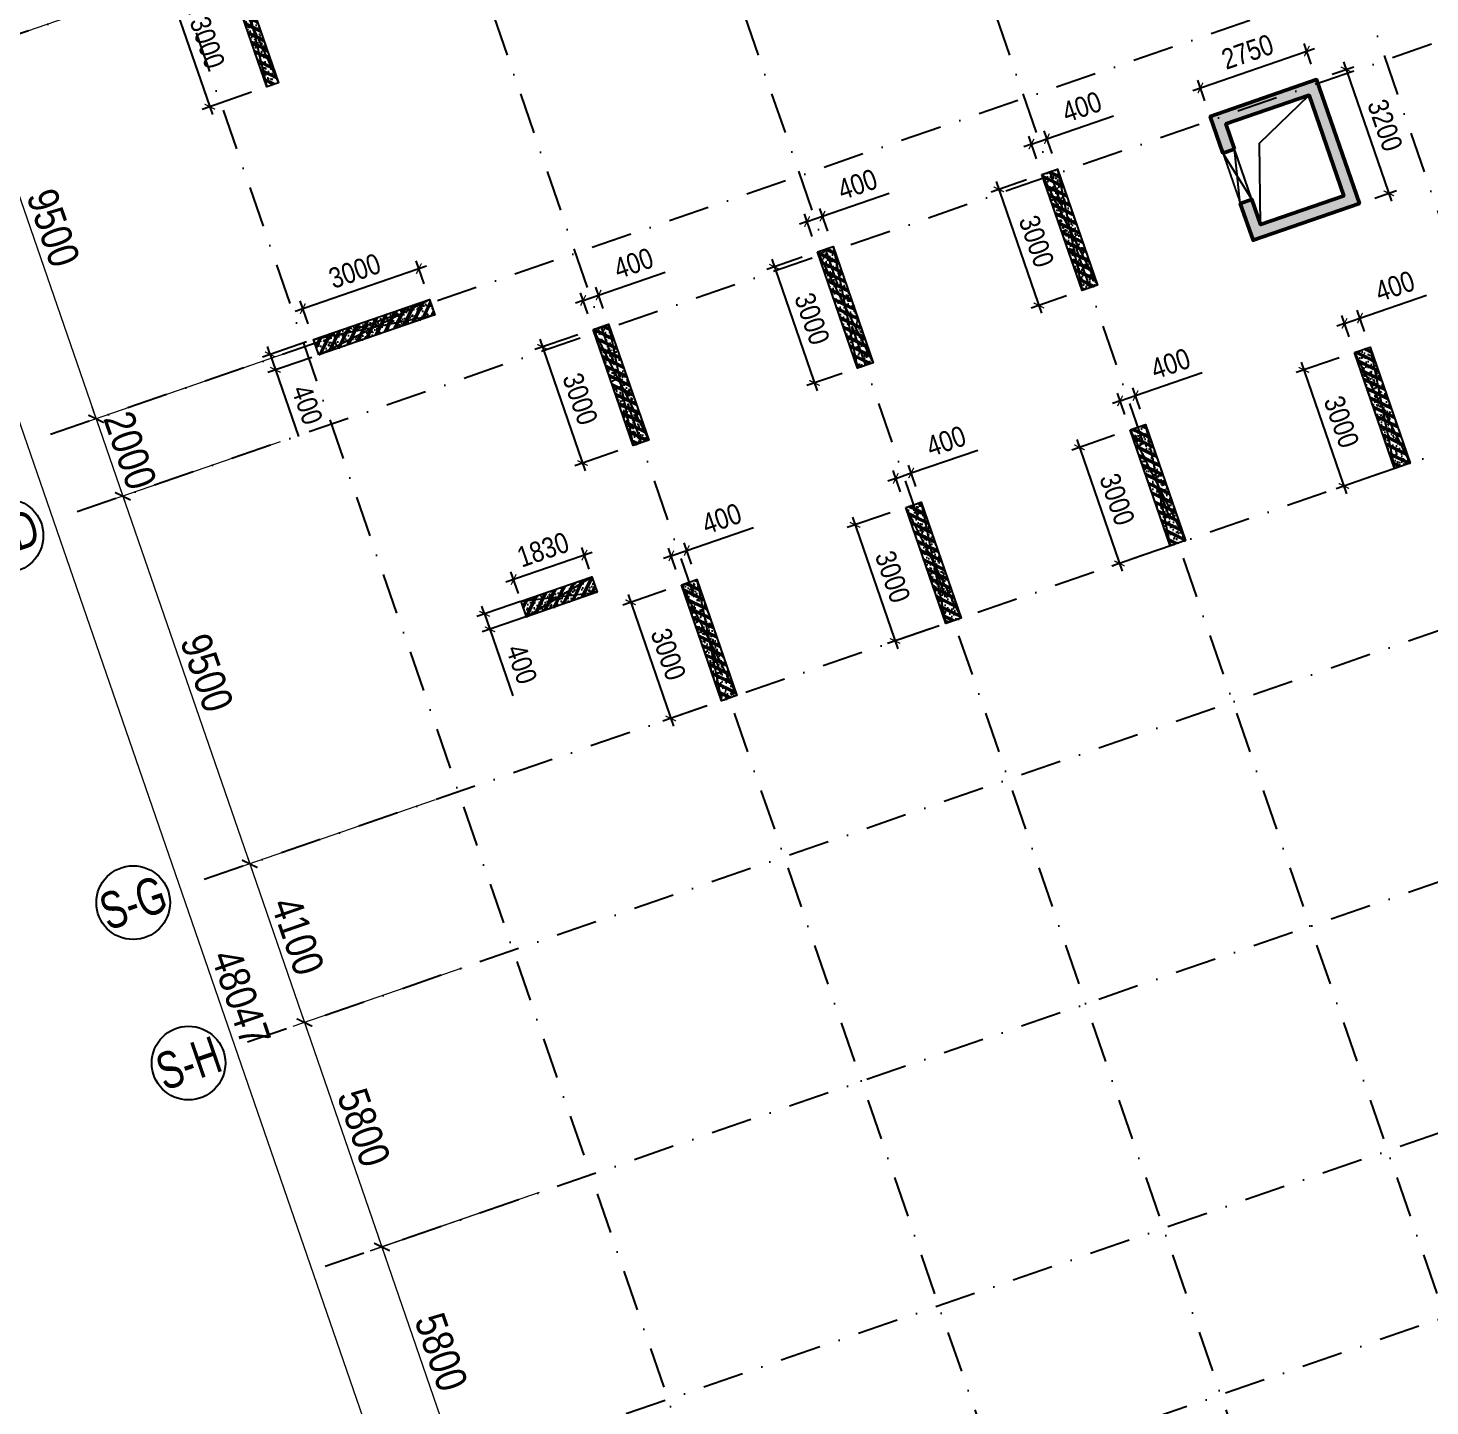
# Model space of a CAD drawing. Header units: millimetres. Extents: x 13965 to 1327256, y -72704 to 46237.
# Drawn here: x 31984 to 66235, y -32339 to 1318 of the extents above; entities that cross this region are included whole.
import ezdxf
from ezdxf.enums import TextEntityAlignment as Align

# ---------------------------------------------------------------- set-up
doc = ezdxf.new("R2010")
doc.units = ezdxf.units.MM
doc.header["$MEASUREMENT"] = 0
doc.linetypes.add('DASHDOT', pattern=[1, 0.5, -0.25, 0, -0.25])
doc.linetypes.add('DASHED', pattern=[4.5, 3, -1.5])
for name, color, linetype in [('ccu11-Khuat', 9, 'DASHED'), ('ccu11-Thay', 7, 'Continuous'), ('ccu12-Manh', 8, 'Continuous'), ('KC2-DIM', 251, 'Continuous'), ('KT-Luoi truc South Tower', 8, 'DASHDOT'), ('ST_MBDV Cot vach 220805$0$AUDIT_I_220805193045-1', 50, 'Continuous'), ('Xref_ST_MBDV Cot vach 30.7.2022|Xref_ST_MBDV Cot vach 30.7.2022|Xref_ST_MBDV Cot vach 30.7.2022|Xref_ST_MBDV Cot vach 30.7.2022|KC-Betong', 6, 'Continuous')]:
    doc.layers.add(name, color=color, linetype=linetype)
doc.layers.add('KT-Kich thuoc', color=159, linetype='Continuous', lineweight=18)
doc.layers.add('KT-Net cot vach', color=6, linetype='Continuous', lineweight=50)
doc.styles.add('Arial Narrow', font='ARIALN.TTF')
doc.styles.add('ST_MBDV Cot vach 220805$0$HBA-Text', font='GOTHIC.TTF')
doc.dimstyles.new('ccu12-200', dxfattribs={"dimscale": 200, "dimtxt": 2.5, "dimasz": 1, "dimexe": 1, "dimexo": 2, "dimgap": 1, "dimtad": 1, "dimdec": 0, "dimdsep": 46, "dimtxsty": 'Arial Narrow', "dimblk": 'ARCHTICK', "dimcen": -1, "dimdle": 1, "dimclrd": 256, "dimclre": 256, "dimclrt": 3, "dimadec": 0, "dimazin": 2, "dimtfac": 0.1, "dimtdec": 0, "dimtmove": 0, "dimatfit": 1, "dimldrblk": 'ARCHTICK', "dimfxl": 1, "dimtvp": 0.833333, "dimtolj": 1, "dimtzin": 12, "dimarcsym": 0})
doc.dimstyles.new('CCU_1-300', dxfattribs={"dimscale": 300, "dimtxt": 2.5, "dimasz": 1, "dimexe": 1, "dimexo": 2, "dimgap": 0.5, "dimtad": 1, "dimdec": 0, "dimdsep": 46, "dimtxsty": 'Arial Narrow', "dimblk": 'ARCHTICK', "dimcen": -1, "dimdle": 1, "dimclrd": 256, "dimclre": 256, "dimclrt": 3, "dimadec": 0, "dimazin": 2, "dimtfac": 0.1, "dimtdec": 0, "dimtix": 1, "dimtmove": 2, "dimatfit": 1, "dimfxl": 1, "dimtvp": 0.833333, "dimtolj": 1, "dimtzin": 12, "dimarcsym": 0})
pattern_1 = [(50, (-550, 3050), (286.904, -25.101), [30, -330]), (355, (-550, 3050), (-55.5, 300.877), [24, -264]), (100.451, (-526.1, 3047.9), (231.404, 275.776), [25.496, -280.457]), (46.184, (-550, 3130), (426.896, -66.208), [45, -495]), (96.636, (-514.43, 3124.5), (373.865, 389.647), [38.244, -420.685]), (351.184, (-550, 3130), (373.865, 389.65), [36, -396]), (21, (-510, 3110), (238.763, -161.048), [30, -330]), (326, (-510, 3110), (97.326, 290.06), [24, -264]), (71.451, (-490.1, 3096.58), (336.09, 129.012), [25.496, -280.457]), (37.5, (-550, 3050), (4.864, 133.1575), [0, -260.8, 0, -268, 0, -265]), (7.5, (-550, 3050), (105.228, 157.7647), [0, -152.8, 0, -254.8, 0, -101]), (327.5, (-639.2, 3050), (213.529, -9.022), [0, -100, 0, -312, 0, -414]), (317.5, (-679.2, 3050), (233.274, 40.042), [0, -130, 0, -207.2, 0, -294]), (45, (-550, 3050), (-120.208, 120.208), []), (45, (-550, 3099), (-120.208, 120.208), [])]

# ---------------------------------------------------------------- blocks, each defined once
blk = doc.blocks.new('_ArchTick')
at = {"color": 0, "const_width": 0.15}
blk.add_lwpolyline([(-0.5, -0.5), (0.5, 0.5)], dxfattribs=at)
blk = doc.blocks.new('*D1042')
at = {"layer": 'Defpoints', "color": 0, "transparency": 16777216}
for p in [(-107244, 41911, 0), (-103322, 33214, 0), (-108556, 31407)]:
    blk.add_point(p, dxfattribs=at)
at = {"layer": 'KT-Kich thuoc', "lineweight": -2, "transparency": 16777216}
for p, q in [((-107811, 41715), (-111940, 40289)), ((-111755, 40671), (-108459, 31124)), ((-103889, 33019), (-108840, 31309))]:
    blk.add_line(p, q, dxfattribs=at)
at = {"layer": 'KT-Kich thuoc', "lineweight": -2, "transparency": 16777216, "xscale": 300, "yscale": 300, "zscale": 300}
for p, rotation in [((-111657, 40387), 109.0471379637702), ((-108556, 31407), 289.0471379637702)]:
    blk.add_blockref('_ArchTick', p, dxfattribs=dict(at, rotation=rotation))
at = {"layer": 'KT-Kich thuoc', "color": 3, "transparency": 16777216, "insert": (-109603, 36071), "char_height": 750, "attachment_point": 5, "rotation": 289.0471, "style": 'Arial Narrow'}
blk.add_mtext('\\A1;9500', dxfattribs=at)
blk = doc.blocks.new('*D1043')
at = {"layer": 'Defpoints', "color": 0, "transparency": 16777216}
for p in [(-103491, 31041, 0), (-99707, 22296), (-104803, 20537)]:
    blk.add_point(p, dxfattribs=at)
at = {"layer": 'KT-Kich thuoc', "lineweight": -2, "transparency": 16777216}
for p, q in [((-104058, 30845), (-108187, 29419)), ((-108002, 29801), (-104706, 20253)), ((-100274, 22101), (-105087, 20439))]:
    blk.add_line(p, q, dxfattribs=at)
at = {"layer": 'KT-Kich thuoc', "lineweight": -2, "transparency": 16777216, "xscale": 300, "yscale": 300, "zscale": 300}
for p, rotation in [((-107904, 29517), 109.0471379637702), ((-104803, 20537), 289.0471379637702)]:
    blk.add_blockref('_ArchTick', p, dxfattribs=dict(at, rotation=rotation))
at = {"layer": 'KT-Kich thuoc', "color": 3, "transparency": 16777216, "insert": (-105850, 25201), "char_height": 750, "attachment_point": 5, "rotation": 289.0471, "style": 'Arial Narrow'}
blk.add_mtext('\\A1;9500', dxfattribs=at)
blk = doc.blocks.new('*D1044')
at = {"layer": 'Defpoints', "color": 0, "transparency": 16777216}
for p in [(-104143, 32931, 0), (-103491, 31041, 0), (-107904, 29517)]:
    blk.add_point(p, dxfattribs=at)
at = {"layer": 'KT-Kich thuoc', "lineweight": -2, "transparency": 16777216}
for p, q in [((-104711, 32735), (-108840, 31310)), ((-108557, 31407), (-108654, 31691)), ((-108557, 31407), (-107904, 29517)), ((-104058, 30845), (-108187, 29419)), ((-107904, 29517), (-107806, 29233))]:
    blk.add_line(p, q, dxfattribs=at)
at = {"layer": 'KT-Kich thuoc', "lineweight": -2, "transparency": 16777216, "xscale": 300, "yscale": 300, "zscale": 300}
for p, rotation in [((-108557, 31407), 289.0471379637702), ((-107904, 29517), 109.0471379637702)]:
    blk.add_blockref('_ArchTick', p, dxfattribs=dict(at, rotation=rotation))
at = {"layer": 'KT-Kich thuoc', "color": 3, "transparency": 16777216, "insert": (-107726, 30636), "char_height": 750, "attachment_point": 5, "rotation": 289.0471, "style": 'Arial Narrow'}
blk.add_mtext('\\A1;2000', dxfattribs=at)
blk = doc.blocks.new('ST_MBDV Cot vach 220805$0$GRID-SYM-flat-103')
at = {"layer": 'ST_MBDV Cot vach 220805$0$AUDIT_I_220805193045-1'}
blk.add_circle((0, 0, 0), 900, dxfattribs=at)
at = {"layer": 'ST_MBDV Cot vach 220805$0$AUDIT_I_220805193045-1', "style": 'ST_MBDV Cot vach 220805$0$HBA-Text'}
blk.add_attdef('GRID', text='', height=900, rotation=19.0471, dxfattribs=at).set_placement((0, 0, 0), align=Align.MIDDLE_CENTER)
blk = doc.blocks.new('*D1050')
at = {"layer": 'Defpoints', "color": 0, "transparency": 16777216}
for p in [(-110864, 40661, 0), (-91942, -3636), (-97678, -5616)]:
    blk.add_point(p, dxfattribs=at)
at = {"layer": 'KT-Kich thuoc', "lineweight": -2, "transparency": 16777216}
for p, q in [((-111431, 40465), (-113642, 39702)), ((-113456, 40083), (-97581, -5900)), ((-92509, -3831), (-97962, -5714))]:
    blk.add_line(p, q, dxfattribs=at)
at = {"layer": 'KT-Kich thuoc', "lineweight": -2, "transparency": 16777216, "xscale": 300, "yscale": 300, "zscale": 300}
for p, rotation in [((-113358, 39800), 109.0471379637702), ((-97678, -5616), 289.0471379637702)]:
    blk.add_blockref('_ArchTick', p, dxfattribs=dict(at, rotation=rotation))
at = {"layer": 'KT-Kich thuoc', "color": 3, "transparency": 16777216, "insert": (-105015, 17266), "char_height": 750, "attachment_point": 5, "rotation": 289.0471, "style": 'Arial Narrow'}
blk.add_mtext('\\A1;48047', dxfattribs=at)
blk = doc.blocks.new('*D1051')
at = {"layer": 'Defpoints', "color": 0, "transparency": 16777216}
for p in [(-100390, 22061, 0), (-99052, 18185, 0), (-103465, 16661)]:
    blk.add_point(p, dxfattribs=at)
at = {"layer": 'KT-Kich thuoc', "lineweight": -2, "transparency": 16777216}
for p, q in [((-100958, 21865), (-105087, 20439)), ((-104901, 20820), (-103368, 16378)), ((-99620, 17989), (-103749, 16563))]:
    blk.add_line(p, q, dxfattribs=at)
at = {"layer": 'KT-Kich thuoc', "lineweight": -2, "transparency": 16777216, "xscale": 300, "yscale": 300, "zscale": 300}
for p, rotation in [((-104803, 20537), 109.0471379637702), ((-103465, 16661), 289.0471379637702)]:
    blk.add_blockref('_ArchTick', p, dxfattribs=dict(at, rotation=rotation))
at = {"layer": 'KT-Kich thuoc', "color": 3, "transparency": 16777216, "insert": (-103631, 18773), "char_height": 750, "attachment_point": 5, "rotation": 289.0471, "style": 'Arial Narrow'}
blk.add_mtext('\\A1;4100', dxfattribs=at)
blk = doc.blocks.new('*D1052')
at = {"layer": 'Defpoints', "color": 0, "transparency": 16777216}
for p in [(-99052, 18185, 0), (-97162, 12702, 0), (-101573, 11179)]:
    blk.add_point(p, dxfattribs=at)
at = {"layer": 'KT-Kich thuoc', "lineweight": -2, "transparency": 16777216}
for p, q in [((-99620, 17989), (-103749, 16564)), ((-103563, 16945), (-101475, 10896)), ((-97729, 12506), (-101856, 11081))]:
    blk.add_line(p, q, dxfattribs=at)
at = {"layer": 'KT-Kich thuoc', "lineweight": -2, "transparency": 16777216, "xscale": 300, "yscale": 300, "zscale": 300}
for p, rotation in [((-103466, 16662), 109.0471379637702), ((-101573, 11179), 289.0471379637702)]:
    blk.add_blockref('_ArchTick', p, dxfattribs=dict(at, rotation=rotation))
at = {"layer": 'KT-Kich thuoc', "color": 3, "transparency": 16777216, "insert": (-102015, 14094), "char_height": 750, "attachment_point": 5, "rotation": 289.0471, "style": 'Arial Narrow'}
blk.add_mtext('\\A1;5800', dxfattribs=at)
blk = doc.blocks.new('*D1053')
at = {"layer": 'Defpoints', "color": 0, "transparency": 16777216}
for p in [(-97162, 12702, 0), (-95267, 7220, 0), (-99682, 5696)]:
    blk.add_point(p, dxfattribs=at)
at = {"layer": 'KT-Kich thuoc', "lineweight": -2, "transparency": 16777216}
for p, q in [((-97729, 12506), (-101858, 11080)), ((-101673, 11462), (-99584, 5412)), ((-95834, 7024), (-99966, 5598))]:
    blk.add_line(p, q, dxfattribs=at)
at = {"layer": 'KT-Kich thuoc', "lineweight": -2, "transparency": 16777216, "xscale": 300, "yscale": 300, "zscale": 300}
for p, rotation in [((-101575, 11178), 109.0471379637702), ((-99682, 5696), 289.0471379637702)]:
    blk.add_blockref('_ArchTick', p, dxfattribs=dict(at, rotation=rotation))
at = {"layer": 'KT-Kich thuoc', "color": 3, "transparency": 16777216, "insert": (-100125, 8611), "char_height": 750, "attachment_point": 5, "rotation": 289.0471, "style": 'Arial Narrow'}
blk.add_mtext('\\A1;5800', dxfattribs=at)
blk = doc.blocks.new('*D83')
at = {"layer": 'Defpoints', "color": 0, "transparency": 16777216}
for p in [(36842, 2715, 0), (37821, -121, 0), (36424, -603)]:
    blk.add_point(p, dxfattribs=at)
at = {"layer": 'KC2-DIM', "lineweight": -2, "transparency": 16777216}
for p, q in [((36464, 2585), (35256, 2168)), ((35380, 2422), (36489, -792)), ((37443, -251), (36235, -668))]:
    blk.add_line(p, q, dxfattribs=at)
at = {"layer": 'KC2-DIM', "lineweight": -2, "transparency": 16777216, "xscale": 200, "yscale": 200, "zscale": 200}
for p, rotation in [((35445, 2233), 109.0471379540022), ((36424, -603), 289.0471379540022)]:
    blk.add_blockref('_ArchTick', p, dxfattribs=dict(at, rotation=rotation))
at = {"layer": 'KC2-DIM', "color": 3, "transparency": 16777216, "insert": (36365, 964), "char_height": 500, "attachment_point": 5, "rotation": 289.0471, "style": 'Arial Narrow'}
blk.add_mtext('\\A1;3000', dxfattribs=at)
blk = doc.blocks.new('*D84')
at = {"layer": 'Defpoints', "color": 0, "transparency": 16777216}
for p in [(41533, -4557), (41792, -5309, 0), (38956, -6288, 0)]:
    blk.add_point(p, dxfattribs=at)
at = {"layer": 'KC2-DIM', "lineweight": -2, "transparency": 16777216}
for p, q in [((41662, -4931), (41467, -4368)), ((38508, -5601), (41722, -4492)), ((38826, -5910), (38632, -5347))]:
    blk.add_line(p, q, dxfattribs=at)
at = {"layer": 'KC2-DIM', "lineweight": -2, "transparency": 16777216, "xscale": 200, "yscale": 200, "zscale": 200}
for p, rotation in [((41533, -4557), 19.05077969495989), ((38697, -5536), 199.0507796949599)]:
    blk.add_blockref('_ArchTick', p, dxfattribs=dict(at, rotation=rotation))
at = {"layer": 'KC2-DIM', "color": 3, "transparency": 16777216, "insert": (39966, -4616), "char_height": 500, "attachment_point": 5, "rotation": 19.0508, "style": 'Arial Narrow'}
blk.add_mtext('\\A1;3000', dxfattribs=at)
blk = doc.blocks.new('*D85')
at = {"layer": 'Defpoints', "color": 0, "transparency": 16777216}
for p in [(39163, -6217, 0), (39293, -6595, 0), (38028, -7031)]:
    blk.add_point(p, dxfattribs=at)
at = {"layer": 'KC2-DIM', "lineweight": -2, "transparency": 16777216}
for p, q in [((38785, -6347), (37709, -6719)), ((37898, -6653), (37833, -6464)), ((38915, -6725), (37839, -7097)), ((37898, -6653), (38028, -7031)), ((38028, -7031), (38590, -8658))]:
    blk.add_line(p, q, dxfattribs=at)
at = {"layer": 'KC2-DIM', "lineweight": -2, "transparency": 16777216, "xscale": 200, "yscale": 200, "zscale": 200}
for p, rotation in [((37898, -6653), 289.0507796949591), ((38028, -7031), 109.0507796949591)]:
    blk.add_blockref('_ArchTick', p, dxfattribs=dict(at, rotation=rotation))
at = {"layer": 'KC2-DIM', "color": 3, "transparency": 16777216, "insert": (38805, -7885), "char_height": 500, "attachment_point": 5, "rotation": 289.0508, "style": 'Arial Narrow'}
blk.add_mtext('\\A1;400', dxfattribs=at)
blk = doc.blocks.new('*D86')
at = {"layer": 'Defpoints', "color": 0, "transparency": 16777216}
for p in [(43848, -12152), (45826, -12275, 0), (44096, -12871, 0)]:
    blk.add_point(p, dxfattribs=at)
at = {"layer": 'KC2-DIM', "lineweight": -2, "transparency": 16777216}
for p, q in [((45767, -11491), (43659, -12217)), ((45696, -11896), (45513, -11367)), ((43965, -12493), (43783, -11963))]:
    blk.add_line(p, q, dxfattribs=at)
at = {"layer": 'KC2-DIM', "lineweight": -2, "transparency": 16777216, "xscale": 200, "yscale": 200, "zscale": 200}
for p, rotation in [((45578, -11556), 19.01648948440361), ((43848, -12152), 199.0164894844036)]:
    blk.add_blockref('_ArchTick', p, dxfattribs=dict(at, rotation=rotation))
at = {"layer": 'KC2-DIM', "color": 3, "transparency": 16777216, "insert": (44565, -11424), "char_height": 500, "attachment_point": 5, "rotation": 19.0165, "style": 'Arial Narrow'}
blk.add_mtext('\\A1;1830', dxfattribs=at)
blk = doc.blocks.new('*D87')
at = {"layer": 'Defpoints', "color": 0, "transparency": 16777216}
for p in [(44396, -12556, 0), (44527, -12934, 0), (43269, -13368)]:
    blk.add_point(p, dxfattribs=at)
at = {"layer": 'KC2-DIM', "lineweight": -2, "transparency": 16777216}
for p, q in [((44018, -12686), (42949, -13055)), ((43138, -12990), (43073, -12801)), ((43138, -12990), (43269, -13368)), ((44148, -13064), (43079, -13433)), ((43269, -13368), (43830, -14995))]:
    blk.add_line(p, q, dxfattribs=at)
at = {"layer": 'KC2-DIM', "lineweight": -2, "transparency": 16777216, "xscale": 200, "yscale": 200, "zscale": 200}
for p, rotation in [((43138, -12990), 289.0471379540022), ((43269, -13368), 109.0471379540021)]:
    blk.add_blockref('_ArchTick', p, dxfattribs=dict(at, rotation=rotation))
at = {"layer": 'KC2-DIM', "color": 3, "transparency": 16777216, "insert": (44045, -14222), "char_height": 500, "attachment_point": 5, "rotation": 289.0471, "style": 'Arial Narrow'}
blk.add_mtext('\\A1;400', dxfattribs=at)
blk = doc.blocks.new('*D88')
at = {"layer": 'Defpoints', "color": 0, "transparency": 16777216}
for p in [(45791, -6044, 0), (46770, -8880, 0), (45532, -9307)]:
    blk.add_point(p, dxfattribs=at)
at = {"layer": 'KC2-DIM', "lineweight": -2, "transparency": 16777216}
for p, q in [((45413, -6174), (44364, -6537)), ((44488, -6282), (45597, -9496)), ((46392, -9010), (45343, -9372))]:
    blk.add_line(p, q, dxfattribs=at)
at = {"layer": 'KC2-DIM', "lineweight": -2, "transparency": 16777216, "xscale": 200, "yscale": 200, "zscale": 200}
for p, rotation in [((44553, -6471), 109.0471379540022), ((45532, -9307), 289.0471379540022)]:
    blk.add_blockref('_ArchTick', p, dxfattribs=dict(at, rotation=rotation))
at = {"layer": 'KC2-DIM', "color": 3, "transparency": 16777216, "insert": (45473, -7741), "char_height": 500, "attachment_point": 5, "rotation": 289.0471, "style": 'Arial Narrow'}
blk.add_mtext('\\A1;3000', dxfattribs=at)
blk = doc.blocks.new('*D89')
at = {"layer": 'Defpoints', "color": 0, "transparency": 16777216}
for p in [(45924, -5204), (45791, -6044, 0), (46169, -5913, 0)]:
    blk.add_point(p, dxfattribs=at)
at = {"layer": 'KC2-DIM', "lineweight": -2, "transparency": 16777216}
for p, q in [((45924, -5204), (47551, -4643)), ((46039, -5535), (45859, -5015)), ((45546, -5335), (45357, -5400)), ((45660, -5666), (45481, -5146)), ((45546, -5335), (45924, -5204))]:
    blk.add_line(p, q, dxfattribs=at)
at = {"layer": 'KC2-DIM', "lineweight": -2, "transparency": 16777216, "xscale": 200, "yscale": 200, "zscale": 200}
for p, rotation in [((45924, -5204), 199.0471379540021), ((45546, -5335), 19.04713795400206)]:
    blk.add_blockref('_ArchTick', p, dxfattribs=dict(at, rotation=rotation))
at = {"layer": 'KC2-DIM', "color": 3, "transparency": 16777216, "insert": (46778, -4428), "char_height": 500, "attachment_point": 5, "rotation": 19.0471, "style": 'Arial Narrow'}
blk.add_mtext('\\A1;400', dxfattribs=at)
blk = doc.blocks.new('*D98')
at = {"layer": 'Defpoints', "color": 0, "transparency": 16777216}
for p in [(51273, -4151, 0), (52252, -6987, 0), (51199, -7351)]:
    blk.add_point(p, dxfattribs=at)
at = {"layer": 'KC2-DIM', "lineweight": -2, "transparency": 16777216}
for p, q in [((50895, -4282), (50030, -4580)), ((50154, -4326), (51264, -7540)), ((51874, -7117), (51009, -7416))]:
    blk.add_line(p, q, dxfattribs=at)
at = {"layer": 'KC2-DIM', "lineweight": -2, "transparency": 16777216, "xscale": 200, "yscale": 200, "zscale": 200}
for p, rotation in [((50219, -4515), 109.0471379540022), ((51199, -7351), 289.0471379540022)]:
    blk.add_blockref('_ArchTick', p, dxfattribs=dict(at, rotation=rotation))
at = {"layer": 'KC2-DIM', "color": 3, "transparency": 16777216, "insert": (51139, -5784), "char_height": 500, "attachment_point": 5, "rotation": 289.0471, "style": 'Arial Narrow'}
blk.add_mtext('\\A1;3000', dxfattribs=at)
blk = doc.blocks.new('*D99')
at = {"layer": 'Defpoints', "color": 0, "transparency": 16777216}
for p in [(51395, -3277), (51652, -4021, 0), (51273, -4151, 0)]:
    blk.add_point(p, dxfattribs=at)
at = {"layer": 'KC2-DIM', "lineweight": -2, "transparency": 16777216}
for p, q in [((51395, -3277), (53022, -2716)), ((51017, -3408), (50828, -3473)), ((51143, -3773), (50952, -3219)), ((51017, -3408), (51395, -3277)), ((51521, -3642), (51330, -3088))]:
    blk.add_line(p, q, dxfattribs=at)
at = {"layer": 'KC2-DIM', "lineweight": -2, "transparency": 16777216, "xscale": 200, "yscale": 200, "zscale": 200}
for p, rotation in [((51017, -3408), 19.04720126997629), ((51395, -3277), 199.0472012699763)]:
    blk.add_blockref('_ArchTick', p, dxfattribs=dict(at, rotation=rotation))
at = {"layer": 'KC2-DIM', "color": 3, "transparency": 16777216, "insert": (52249, -2501), "char_height": 500, "attachment_point": 5, "rotation": 19.0472, "style": 'Arial Narrow'}
blk.add_mtext('\\A1;400', dxfattribs=at)
blk = doc.blocks.new('*D100')
at = {"layer": 'Defpoints', "color": 0, "transparency": 16777216}
for p in [(56756, -2258, 0), (57735, -5094, 0), (56681, -5458)]:
    blk.add_point(p, dxfattribs=at)
at = {"layer": 'KC2-DIM', "lineweight": -2, "transparency": 16777216}
for p, q in [((56378, -2389), (55513, -2687)), ((55637, -2433), (56746, -5647)), ((57357, -5225), (56492, -5523))]:
    blk.add_line(p, q, dxfattribs=at)
at = {"layer": 'KC2-DIM', "lineweight": -2, "transparency": 16777216, "xscale": 200, "yscale": 200, "zscale": 200}
for p, rotation in [((55702, -2622), 109.0471379540022), ((56681, -5458), 289.0471379540022)]:
    blk.add_blockref('_ArchTick', p, dxfattribs=dict(at, rotation=rotation))
at = {"layer": 'KC2-DIM', "color": 3, "transparency": 16777216, "insert": (56622, -3891), "char_height": 500, "attachment_point": 5, "rotation": 289.0471, "style": 'Arial Narrow'}
blk.add_mtext('\\A1;3000', dxfattribs=at)
blk = doc.blocks.new('*D101')
at = {"layer": 'Defpoints', "color": 0, "transparency": 16777216}
for p in [(56877, -1385), (56756, -2258, 0), (57134, -2128, 0)]:
    blk.add_point(p, dxfattribs=at)
at = {"layer": 'KC2-DIM', "lineweight": -2, "transparency": 16777216}
for p, q in [((56877, -1385), (58504, -823)), ((56625, -1880), (56434, -1326)), ((57003, -1750), (56812, -1196)), ((56499, -1515), (56310, -1580)), ((56499, -1515), (56877, -1385))]:
    blk.add_line(p, q, dxfattribs=at)
at = {"layer": 'KC2-DIM', "lineweight": -2, "transparency": 16777216, "xscale": 200, "yscale": 200, "zscale": 200}
for p, rotation in [((56499, -1515), 19.04720126997629), ((56877, -1385), 199.0472012699763)]:
    blk.add_blockref('_ArchTick', p, dxfattribs=dict(at, rotation=rotation))
at = {"layer": 'KC2-DIM', "color": 3, "transparency": 16777216, "insert": (57731, -608), "char_height": 500, "attachment_point": 5, "rotation": 19.0472, "style": 'Arial Narrow'}
blk.add_mtext('\\A1;400', dxfattribs=at)
blk = doc.blocks.new('*D102')
at = {"layer": 'Defpoints', "color": 0, "transparency": 16777216}
for p in [(47945, -12283, 0), (48924, -15118, 0), (47686, -15546)]:
    blk.add_point(p, dxfattribs=at)
at = {"layer": 'KC2-DIM', "lineweight": -2, "transparency": 16777216}
for p, q in [((47567, -12413), (46518, -12775)), ((46642, -12521), (47751, -15735)), ((48546, -15249), (47497, -15611))]:
    blk.add_line(p, q, dxfattribs=at)
at = {"layer": 'KC2-DIM', "lineweight": -2, "transparency": 16777216, "xscale": 200, "yscale": 200, "zscale": 200}
for p, rotation in [((46707, -12710), 109.0471379540022), ((47686, -15546), 289.0471379540022)]:
    blk.add_blockref('_ArchTick', p, dxfattribs=dict(at, rotation=rotation))
at = {"layer": 'KC2-DIM', "color": 3, "transparency": 16777216, "insert": (47627, -13979), "char_height": 500, "attachment_point": 5, "rotation": 289.0471, "style": 'Arial Narrow'}
blk.add_mtext('\\A1;3000', dxfattribs=at)
blk = doc.blocks.new('*D103')
at = {"layer": 'Defpoints', "color": 0, "transparency": 16777216}
for p in [(48078, -11443), (47945, -12283, 0), (48323, -12152, 0)]:
    blk.add_point(p, dxfattribs=at)
at = {"layer": 'KC2-DIM', "lineweight": -2, "transparency": 16777216}
for p, q in [((48078, -11443), (49705, -10882)), ((48192, -11774), (48013, -11254)), ((47700, -11574), (47511, -11639)), ((47814, -11904), (47635, -11385)), ((47700, -11574), (48078, -11443))]:
    blk.add_line(p, q, dxfattribs=at)
at = {"layer": 'KC2-DIM', "lineweight": -2, "transparency": 16777216, "xscale": 200, "yscale": 200, "zscale": 200}
for p, rotation in [((48078, -11443), 199.0471379540022), ((47700, -11574), 19.04713795400222)]:
    blk.add_blockref('_ArchTick', p, dxfattribs=dict(at, rotation=rotation))
at = {"layer": 'KC2-DIM', "color": 3, "transparency": 16777216, "insert": (48932, -10667), "char_height": 500, "attachment_point": 5, "rotation": 19.0471, "style": 'Arial Narrow'}
blk.add_mtext('\\A1;400', dxfattribs=at)
blk = doc.blocks.new('*D104')
at = {"layer": 'Defpoints', "color": 0, "transparency": 16777216}
for p in [(53427, -10390, 0), (54406, -13225, 0), (53168, -13653)]:
    blk.add_point(p, dxfattribs=at)
at = {"layer": 'KC2-DIM', "lineweight": -2, "transparency": 16777216}
for p, q in [((53049, -10520), (52000, -10882)), ((52124, -10628), (53234, -13842)), ((54028, -13356), (52979, -13718))]:
    blk.add_line(p, q, dxfattribs=at)
at = {"layer": 'KC2-DIM', "lineweight": -2, "transparency": 16777216, "xscale": 200, "yscale": 200, "zscale": 200}
for p, rotation in [((52189, -10817), 109.0471379540022), ((53168, -13653), 289.0471379540022)]:
    blk.add_blockref('_ArchTick', p, dxfattribs=dict(at, rotation=rotation))
at = {"layer": 'KC2-DIM', "color": 3, "transparency": 16777216, "insert": (53109, -12086), "char_height": 500, "attachment_point": 5, "rotation": 289.0471, "style": 'Arial Narrow'}
blk.add_mtext('\\A1;3000', dxfattribs=at)
blk = doc.blocks.new('*D105')
at = {"layer": 'Defpoints', "color": 0, "transparency": 16777216}
for p in [(53561, -9550), (53805, -10259, 0), (53427, -10390, 0)]:
    blk.add_point(p, dxfattribs=at)
at = {"layer": 'KC2-DIM', "lineweight": -2, "transparency": 16777216}
for p, q in [((53561, -9550), (55187, -8989)), ((53297, -10012), (53117, -9492)), ((53183, -9681), (53561, -9550)), ((53675, -9881), (53495, -9361)), ((53183, -9681), (52994, -9746))]:
    blk.add_line(p, q, dxfattribs=at)
at = {"layer": 'KC2-DIM', "lineweight": -2, "transparency": 16777216, "xscale": 200, "yscale": 200, "zscale": 200}
for p, rotation in [((53183, -9681), 19.04713795400222), ((53561, -9550), 199.0471379540022)]:
    blk.add_blockref('_ArchTick', p, dxfattribs=dict(at, rotation=rotation))
at = {"layer": 'KC2-DIM', "color": 3, "transparency": 16777216, "insert": (54414, -8774), "char_height": 500, "attachment_point": 5, "rotation": 19.0471, "style": 'Arial Narrow'}
blk.add_mtext('\\A1;400', dxfattribs=at)
blk = doc.blocks.new('*D106')
at = {"layer": 'Defpoints', "color": 0, "transparency": 16777216}
for p in [(58910, -8497, 0), (59889, -11333, 0), (58651, -11760)]:
    blk.add_point(p, dxfattribs=at)
at = {"layer": 'KC2-DIM', "lineweight": -2, "transparency": 16777216}
for p, q in [((58532, -8627), (57483, -8990)), ((57607, -8735), (58716, -11949)), ((59511, -11463), (58462, -11825))]:
    blk.add_line(p, q, dxfattribs=at)
at = {"layer": 'KC2-DIM', "lineweight": -2, "transparency": 16777216, "xscale": 200, "yscale": 200, "zscale": 200}
for p, rotation in [((57672, -8924), 109.0471379540022), ((58651, -11760), 289.0471379540022)]:
    blk.add_blockref('_ArchTick', p, dxfattribs=dict(at, rotation=rotation))
at = {"layer": 'KC2-DIM', "color": 3, "transparency": 16777216, "insert": (58592, -10194), "char_height": 500, "attachment_point": 5, "rotation": 289.0471, "style": 'Arial Narrow'}
blk.add_mtext('\\A1;3000', dxfattribs=at)
blk = doc.blocks.new('*D107')
at = {"layer": 'Defpoints', "color": 0, "transparency": 16777216}
for p in [(59043, -7658), (58910, -8497, 0), (59288, -8366, 0)]:
    blk.add_point(p, dxfattribs=at)
at = {"layer": 'KC2-DIM', "lineweight": -2, "transparency": 16777216}
for p, q in [((59043, -7658), (60670, -7096)), ((59157, -7988), (58978, -7468)), ((58665, -7788), (58476, -7853)), ((58779, -8119), (58600, -7599)), ((58665, -7788), (59043, -7658))]:
    blk.add_line(p, q, dxfattribs=at)
at = {"layer": 'KC2-DIM', "lineweight": -2, "transparency": 16777216, "xscale": 200, "yscale": 200, "zscale": 200}
for p, rotation in [((59043, -7658), 199.0471379540022), ((58665, -7788), 19.04713795400222)]:
    blk.add_blockref('_ArchTick', p, dxfattribs=dict(at, rotation=rotation))
at = {"layer": 'KC2-DIM', "color": 3, "transparency": 16777216, "insert": (59897, -6881), "char_height": 500, "attachment_point": 5, "rotation": 19.0471, "style": 'Arial Narrow'}
blk.add_mtext('\\A1;400', dxfattribs=at)
blk = doc.blocks.new('*D108')
at = {"layer": 'Defpoints', "color": 0, "transparency": 16777216}
for p in [(64392, -6604, 0), (65371, -9440, 0), (64133, -9867)]:
    blk.add_point(p, dxfattribs=at)
at = {"layer": 'KC2-DIM', "lineweight": -2, "transparency": 16777216}
for p, q in [((64014, -6735), (62965, -7097)), ((63089, -6842), (64199, -10056)), ((64993, -9570), (63944, -9933))]:
    blk.add_line(p, q, dxfattribs=at)
at = {"layer": 'KC2-DIM', "lineweight": -2, "transparency": 16777216, "xscale": 200, "yscale": 200, "zscale": 200}
for p, rotation in [((63154, -7032), 109.0471379540022), ((64133, -9867), 289.0471379540022)]:
    blk.add_blockref('_ArchTick', p, dxfattribs=dict(at, rotation=rotation))
at = {"layer": 'KC2-DIM', "color": 3, "transparency": 16777216, "insert": (64074, -8301), "char_height": 500, "attachment_point": 5, "rotation": 289.0471, "style": 'Arial Narrow'}
blk.add_mtext('\\A1;3000', dxfattribs=at)
blk = doc.blocks.new('*D109')
at = {"layer": 'Defpoints', "color": 0, "transparency": 16777216}
for p in [(64526, -5765), (64770, -6474, 0), (64392, -6604, 0)]:
    blk.add_point(p, dxfattribs=at)
at = {"layer": 'KC2-DIM', "lineweight": -2, "transparency": 16777216}
for p, q in [((64526, -5765), (66152, -5203)), ((64262, -6226), (64082, -5706)), ((64148, -5895), (64526, -5765)), ((64640, -6095), (64460, -5576)), ((64148, -5895), (63958, -5961))]:
    blk.add_line(p, q, dxfattribs=at)
at = {"layer": 'KC2-DIM', "lineweight": -2, "transparency": 16777216, "xscale": 200, "yscale": 200, "zscale": 200}
for p, rotation in [((64148, -5895), 19.04713795400206), ((64526, -5765), 199.0471379540021)]:
    blk.add_blockref('_ArchTick', p, dxfattribs=dict(at, rotation=rotation))
at = {"layer": 'KC2-DIM', "color": 3, "transparency": 16777216, "insert": (65379, -4988), "char_height": 500, "attachment_point": 5, "rotation": 19.0471, "style": 'Arial Narrow'}
blk.add_mtext('\\A1;400', dxfattribs=at)
blk = doc.blocks.new('*D174')
at = {"layer": 'Defpoints', "color": 0, "transparency": 16777216}
for p in [(63227, 755), (63467, 59), (60868, -839)]:
    blk.add_point(p, dxfattribs=at)
at = {"layer": 'KC2-DIM', "lineweight": -2, "transparency": 16777216}
for p, q in [((60438, -208), (63416, 820)), ((63337, 437), (63162, 944)), ((60737, -461), (60562, 46))]:
    blk.add_line(p, q, dxfattribs=at)
at = {"layer": 'KC2-DIM', "lineweight": -2, "transparency": 16777216, "xscale": 200, "yscale": 200, "zscale": 200}
for p, rotation in [((63227, 755), 19.04713795401424), ((60628, -143), 199.0471379540143)]:
    blk.add_blockref('_ArchTick', p, dxfattribs=dict(at, rotation=rotation))
at = {"layer": 'KC2-DIM', "color": 3, "transparency": 16777216, "insert": (61779, 736), "char_height": 500, "attachment_point": 5, "rotation": 19.0471, "style": 'Arial Narrow'}
blk.add_mtext('\\A1;2750', dxfattribs=at)
blk = doc.blocks.new('*D175')
at = {"layer": 'Defpoints', "color": 0, "transparency": 16777216}
for p in [(63467, 59), (65230, -2718), (64512, -2966)]:
    blk.add_point(p, dxfattribs=at)
at = {"layer": 'KC2-DIM', "lineweight": -2, "transparency": 16777216}
for p, q in [((63845, 189), (64375, 372)), ((64120, 496), (65295, -2907)), ((64890, -2836), (65419, -2653))]:
    blk.add_line(p, q, dxfattribs=at)
at = {"layer": 'KC2-DIM', "lineweight": -2, "transparency": 16777216, "xscale": 200, "yscale": 200, "zscale": 200}
for p, rotation in [((64186, 307), 109.0471379534282), ((65230, -2718), 289.0471379534281)]:
    blk.add_blockref('_ArchTick', p, dxfattribs=dict(at, rotation=rotation))
at = {"layer": 'KC2-DIM', "color": 3, "transparency": 16777216, "insert": (65138, -1057), "char_height": 500, "attachment_point": 5, "rotation": 289.0471, "style": 'Arial Narrow'}
blk.add_mtext('\\A1;3200', dxfattribs=at)
blk = doc.blocks.new('*U37')
h = blk.add_hatch()
h.set_pattern_fill('VATLIEU04', color=250, scale=40, style=0, pattern_type=2)
h.set_pattern_definition(pattern_1)
h.paths.add_polyline_path([(-475, -475), (-75, -475), (-75, 2525), (-475, 2525)])
at = {"color": 6, "ltscale": 0.25}
blk.add_lwpolyline([(-475, -475), (-75, -475), (-75, 2525), (-475, 2525)], close=True, dxfattribs=at)
at = {"layer": 'Defpoints', "linetype": 'ByBlock', "ltscale": 30}
for p, q in [((-75, -475), (-475, 2525)), ((-475, -475), (-75, 2525))]:
    blk.add_line(p, q, dxfattribs=at)
blk = doc.blocks.new('*U38')
h = blk.add_hatch()
h.set_pattern_fill('VATLIEU04', color=250, scale=40, style=0, pattern_type=2)
h.set_pattern_definition(pattern_1)
h.paths.add_polyline_path([(-475, -475), (-75, -475), (-75, 2525), (-475, 2525)])
at = {"color": 6, "ltscale": 0.25}
blk.add_lwpolyline([(-475, -475), (-75, -475), (-75, 2525), (-475, 2525)], close=True, dxfattribs=at)
at = {"layer": 'Defpoints', "linetype": 'ByBlock', "ltscale": 30}
for p, q in [((-75, -475), (-475, 2525)), ((-475, -475), (-75, 2525))]:
    blk.add_line(p, q, dxfattribs=at)
blk = doc.blocks.new('*U39')
h = blk.add_hatch()
h.set_pattern_fill('VATLIEU04', color=250, scale=40, style=0, pattern_type=2)
h.set_pattern_definition([(50, (-550, 1877.43), (286.904, -25.1), [30, -330]), (355, (-550, 1877.43), (-55.5, 300.877), [24, -264]), (100.451, (-526.1, 1875.33), (231.404, 275.776), [25.496, -280.457]), (46.184, (-550, 1957.43), (426.896, -66.21), [45, -495]), (96.636, (-514.43, 1951.9), (373.865, 389.65), [38.244, -420.685]), (351.184, (-550, 1957.43), (373.865, 389.65), [36, -396]), (21, (-510, 1937.43), (238.763, -161.048), [30, -330]), (326, (-510, 1937.43), (97.326, 290.06), [24, -264]), (71.451, (-490.1, 1924), (336.09, 129.012), [25.496, -280.457]), (37.5, (-550, 1877.43), (4.864, 133.1575), [0, -260.8, 0, -268, 0, -265]), (7.5, (-550, 1877.43), (105.228, 157.765), [0, -152.8, 0, -254.8, 0, -101]), (327.5, (-639.2, 1877.43), (213.529, -9.022), [0, -100, 0, -312, 0, -414]), (317.5, (-679.2, 1877.43), (233.274, 40.042), [0, -130, 0, -207.2, 0, -294]), (45, (-550, 1877.43), (-120.208, 120.208), []), (45, (-550, 1926.43), (-120.208, 120.208), [])])
h.paths.add_polyline_path([(-475, -475), (-75, -475), (-75, 1352), (-475, 1352)])
at = {"color": 6, "ltscale": 0.25}
blk.add_lwpolyline([(-475, -475), (-75, -475), (-75, 1352), (-475, 1352)], close=True, dxfattribs=at)
at = {"layer": 'Defpoints', "linetype": 'ByBlock', "ltscale": 30}
for p, q in [((-75, -475), (-475, 1352)), ((-475, -475), (-75, 1352))]:
    blk.add_line(p, q, dxfattribs=at)
blk = doc.blocks.new('*U47')
h = blk.add_hatch()
h.set_pattern_fill('VATLIEU04', color=250, scale=40, style=0, pattern_type=2)
h.set_pattern_definition([(50, (-650, 3050), (286.904, -25.101), [30, -330]), (355, (-650, 3050), (-55.5, 300.877), [24, -264]), (100.451, (-626.1, 3047.9), (231.404, 275.776), [25.496, -280.457]), (46.184, (-650, 3130), (426.896, -66.208), [45, -495]), (96.636, (-614.43, 3124.5), (373.865, 389.647), [38.244, -420.685]), (351.184, (-650, 3130), (373.865, 389.65), [36, -396]), (21, (-610, 3110), (238.763, -161.048), [30, -330]), (326, (-610, 3110), (97.326, 290.06), [24, -264]), (71.451, (-590.1, 3096.58), (336.09, 129.012), [25.496, -280.457]), (37.5, (-650, 3050), (4.864, 133.1575), [0, -260.8, 0, -268, 0, -265]), (7.5, (-650, 3050), (105.228, 157.7647), [0, -152.8, 0, -254.8, 0, -101]), (327.5, (-739.2, 3050), (213.529, -9.022), [0, -100, 0, -312, 0, -414]), (317.5, (-779.2, 3050), (233.274, 40.042), [0, -130, 0, -207.2, 0, -294]), (45, (-650, 3050), (-120.208, 120.208), []), (45, (-650, 3099), (-120.208, 120.208), [])])
h.paths.add_polyline_path([(-475, -475), (-175, -475), (-175, 2525), (-475, 2525)])
at = {"color": 6, "ltscale": 0.25}
blk.add_lwpolyline([(-475, -475), (-175, -475), (-175, 2525), (-475, 2525)], close=True, dxfattribs=at)
at = {"layer": 'Defpoints', "linetype": 'ByBlock', "ltscale": 30}
for p, q in [((-175, -475), (-475, 2525)), ((-475, -475), (-175, 2525))]:
    blk.add_line(p, q, dxfattribs=at)
blk = doc.blocks.new('MBC-T8')
at = {"layer": 'Xref_ST_MBDV Cot vach 30.7.2022|Xref_ST_MBDV Cot vach 30.7.2022|Xref_ST_MBDV Cot vach 30.7.2022|Xref_ST_MBDV Cot vach 30.7.2022|KC-Betong', "linetype": 'ByBlock', "xscale": -1}
for name, p, rotation in [('*U47', (-79783, 24585, 0), 199.0471379540016), ('*U38', (-59869, 19612, 0), 199.0471379540016), ('*U38', (-65352, 17719, 0), 199.0471379540016), ('*U38', (-70834, 15826, 0), 199.0471379540016), ('*U38', (-52233, 15266, 0), 199.0471379540016), ('*U38', (-57716, 13373, 0), 199.0471379540016), ('*U38', (-63198, 11480, 0), 199.0471379540016), ('*U39', (-72774, 9708, 0), 289.0471379540017), ('*U38', (-68680, 9587, 0), 199.0471379540016)]:
    blk.add_blockref(name, p, dxfattribs=dict(at, rotation=rotation))
at = {"layer": 'Xref_ST_MBDV Cot vach 30.7.2022|Xref_ST_MBDV Cot vach 30.7.2022|Xref_ST_MBDV Cot vach 30.7.2022|Xref_ST_MBDV Cot vach 30.7.2022|KC-Betong', "linetype": 'ByBlock', "extrusion": (-1.72044e-08, -5.9383e-09, 1), "xscale": -1, "rotation": 289.0507796949594}
blk.add_blockref('*U37', (-77848, 16102, 0), dxfattribs=at)
blk = doc.blocks.new('MBCV-T8')
at = {"layer": 'KT-Net cot vach'}
h = blk.add_hatch(dxfattribs=at)
h.set_pattern_fill('1BETONG2-BOP', color=250, scale=30, style=0, pattern_type=2)
h.set_pattern_definition([(69.0471, (-33356.2, -2128.5), (209.5408, 52.4275), [22.5, -247.5]), (14.0471, (-33356.2, -2128.5), (-112.989, 199.7187), [18, -198]), (119.4985, (-33338.74, -2124.13), (96.552, 252.1462), [19.122, -210.3426]), (65.2313, (-33375.78, -2071.78), (318.848, 57.55), [33.75, -371.25]), (115.6827, (-33349.2, -2067), (169.677, 367.7426), [28.683, -315.514]), (10.2313, (-33375.78, -2071.78), (169.677, 367.743), [27, -297]), (40.0471, (-33342.53, -2076.17), (208.686, -55.7332), [22.5, -247.5]), (245.0471, (-33342.53, -2076.17), (226.3168, -37.8782), [18, -198]), (90.4985, (-33325.14, -2080.81), (206.6893, 173.7226), [19.122, -210.3426]), (86.54714, (-33356.2, -2128.496), (-73.03432, 68.2125), [0, -195.6, 0, -201, 0, -198.75]), (23.5471, (-33356.2, -2128.5), (43.1377, 135.5289), [0, -114.6, 0, -191.1, 0, -75.75]), (346.54714, (-33419.435, -2150.33), (153.58697, 45.86723), [0, -75, 0, -234, 0, -310.5]), (336.5471, (-33447.79, -2160.12), (155.5764, 85.4834), [0, -97.5, 0, -155.4, 0, -220.5]), (334.0471, (-33356.2, -2128.5), (55.798, 114.6422), []), (334.0471, (-33368.19, -2093.76), (55.798, 114.6422), [])])
h.paths.add_polyline_path([(-24867, 4691), (-25079, 5306), (-23047, 6007), (-22198, 3550), (-24231, 2848), (-24443, 3463), (-24726, 3365), (-24416, 2467), (-21817, 3364), (-22861, 6389), (-25461, 5492), (-25151, 4594)])
at = {"layer": 'ccu11-Khuat', "color": 6, "ltscale": 0.2, "elevation": 0}
blk.add_lwpolyline([(-25151, 4594), (-24726, 3365)], dxfattribs=at)
at = {"layer": 'ccu11-Thay', "color": 6, "ltscale": 0.5, "elevation": 0}
blk.add_lwpolyline([(-24443, 3463), (-24867, 4691)], dxfattribs=at)
at = {"layer": 'ccu12-Manh', "ltscale": 0.5, "elevation": 0}
blk.add_lwpolyline([(-24231, 2848), (-24255, 4838), (-23047, 6007)], dxfattribs=at)
at = {"layer": 'KC2-DIM', "ltscale": 0.5, "elevation": 0}
for points in [[(-25151, 4594), (-24443, 3463)], [(-24726, 3365), (-24867, 4691)]]:
    blk.add_lwpolyline(points, dxfattribs=at)
at = {"layer": 'KT-Net cot vach', "elevation": 0}
blk.add_lwpolyline([(-24867, 4691), (-25079, 5306), (-23047, 6007), (-22198, 3550), (-24231, 2848), (-24443, 3463), (-24726, 3365), (-24416, 2467), (-21817, 3364), (-22861, 6389), (-25461, 5492), (-25151, 4594)], close=True, dxfattribs=at)
blk.add_blockref('MBC-T8', (30901, -15834, 0))
blk = doc.blocks.new('Asix South Tower')
at = {"layer": 'KT-Luoi truc South Tower', "ltscale": 2000}
for p, q in [((-45928.1, 63080), (-113358.3, 39799.9)), ((-82960.9, 57293.9), (-64795.6, 4678.7)), ((-91137.3, 54471), (-72972, 1855.8)), ((-96619.8, 52578.2), (-78454.5, -37)), ((-102102.2, 50685.3), (-83937, -1929.8)), ((-108719, 48400.9), (-90553.7, -4214.3)), ((-67132.6, 45709), (-110541.5, 30722.1)), ((-66479.9, 43818.5), (-109888.9, 28831.6)), ((-37736.8, 39354.3), (-105450.5, 15976.2)), ((-63379.6, 34838.6), (-106788.6, 19851.7)), ((-37735.1, 33218.9), (-103274.2, 10591.7)), ((-47391.3, 23749.2), (-101381.4, 5109.2)), ((-45988, 19684.6), (-99978.1, 1044.6))]:
    blk.add_line(p, q, dxfattribs=at)
at = {"layer": 'KT-Kich thuoc'}
ref = blk.add_blockref('ST_MBDV Cot vach 220805$0$GRID-SYM-flat-103', (-110745.1, 28554.5, 0), dxfattribs=at)
ref.add_attrib('GRID', 'S-D', dxfattribs={"layer": 'ST_MBDV Cot vach 220805$0$AUDIT_I_220805193045-1', "height": 900, "rotation": 19, "style": 'ST_MBDV Cot vach 220805$0$HBA-Text', "width": 0.75}).set_placement((-110745.1, 28554.5, 0), align=Align.MIDDLE_CENTER)
ref = blk.add_blockref('ST_MBDV Cot vach 220805$0$GRID-SYM-flat-103', (-107650.1, 19589.9, 0), dxfattribs=at)
ref.add_attrib('GRID', 'S-G', dxfattribs={"layer": 'ST_MBDV Cot vach 220805$0$AUDIT_I_220805193045-1', "height": 900, "rotation": 19, "style": 'ST_MBDV Cot vach 220805$0$HBA-Text', "width": 0.75}).set_placement((-107650.1, 19589.9, 0), align=Align.MIDDLE_CENTER)
ref = blk.add_blockref('ST_MBDV Cot vach 220805$0$GRID-SYM-flat-103', (-106297, 15670.3, 0), dxfattribs=at)
ref.add_attrib('GRID', 'S-H', dxfattribs={"layer": 'ST_MBDV Cot vach 220805$0$AUDIT_I_220805193045-1', "height": 900, "rotation": 19, "style": 'ST_MBDV Cot vach 220805$0$HBA-Text', "width": 0.75}).set_placement((-106297, 15670.3, 0), align=Align.MIDDLE_CENTER)
for base, p1, p2, picture, middle in [((-108556.5, 31407.3), (-107243.8, 41910.9, 0), (-103322.2, 33214.4, 0), '*D1042', (-109602.9, 36071.2)), ((-97678.5, -5616.2), (-110863.9, 40661.1, 0), (-91942.1, -3635.7), '*D1050', (-105014.6, 17265.8)), ((-107903.8, 29516.9), (-104143.5, 32931, 0), (-103490.8, 31040.5, 0), '*D1044', (-107726.4, 30636.1)), ((-104803.5, 20536.9), (-103490.8, 31040.5, 0), (-99707.3, 22296.4), '*D1043', (-105849.9, 25200.8)), ((-103465.5, 16661.4), (-100390.5, 22060.5, 0), (-99052.4, 18185, 0), '*D1051', (-103630.7, 18773.1)), ((-101572.7, 11179.1), (-99052.5, 18185.1, 0), (-97161.7, 12702, 0), '*D1052', (-102015.4, 14094.2)), ((-99682, 5695.9), (-97161.7, 12702, 0), (-95266.9, 7220.2, 0), '*D1053', (-100124.6, 8611.1))]:
    dim = blk.add_linear_dim(base=base, p1=p1, p2=p2, angle=109.04714, dimstyle='CCU_1-300', dxfattribs=at)
    dim.commit()
    dim.dimension.update_dxf_attribs({"geometry": picture, "text_midpoint": middle})

msp = doc.modelspace()

# ---------------------------------------------------------------- block references
msp.add_blockref('MBCV-T8', (86328.4, -6330.3, 0))
at = {"layer": 'KT-Kich thuoc'}
msp.add_blockref('Asix South Tower', (142202.4, -39634.4), dxfattribs=at)

# ---------------------------------------------------------------- dimensions: what is measured, and where the dimension line sits
at = {"layer": 'KC2-DIM'}
dim = msp.add_aligned_dim(p1=(36842.1, 2715.2, 0), p2=(37821.1, -120.5, 0), distance=-1478, dimstyle='ccu12-200', override={"dimzin": 0}, dxfattribs=at)
dim.commit()
dim.dimension.update_dxf_attribs({"geometry": '*D83', "text_midpoint": (36364.9, 963.6)})
for p1, p2, distance, picture, middle in [((60867.8, -838.8), (63467.2, 58.6), 736.2, '*D174', (61778.7, 736.1)), ((63467.2, 58.6), (64511.5, -2966.2), 760, '*D175', (65138.1, -1057.1)), ((56755.9, -2258.3, 0), (57134, -2127.7, 0), 786.1, '*D101', (57731.2, -608.2, 0)), ((51273.4, -4151.1, 0), (51651.5, -4020.5, 0), 786.1, '*D99', (52248.8, -2501, 0)), ((56755.9, -2258.3, 0), (57734.9, -5094, 0), -1115, '*D100', (56621.8, -3891.4, 0)), ((38956.4, -6287.9, 0), (41792.1, -5308.7, 0), 795.2, '*D84', (39966.1, -4616.3)), ((45791, -6043.9, 0), (46169.1, -5913.3, 0), 749.9, '*D89', (46778.2, -4428.1)), ((51273.4, -4151.1, 0), (52252.5, -6986.8, 0), -1115, '*D98', (51139.4, -5784.2, 0)), ((64392.2, -6604.1, 0), (64770.3, -6473.6, 0), 749.9, '*D109', (65379.4, -4988.3)), ((45791, -6043.9, 0), (46770, -8879.6, 0), -1309.7, '*D88', (45472.9, -7740.6)), ((39162.7, -6216.6, 0), (39293.2, -6594.7, 0), -1338.1, '*D85', (38804.9, -7885.2)), ((58909.8, -8496.9, 0), (59287.9, -8366.4, 0), 749.9, '*D107', (59896.9, -6881.1)), ((64392.2, -6604.1, 0), (65371.3, -9439.9, 0), -1309.7, '*D108', (64074.1, -8300.8)), ((53427.3, -10389.7, 0), (53805.4, -10259.2, 0), 749.9, '*D105', (54414.5, -8773.9)), ((58909.8, -8496.9, 0), (59888.8, -11332.7, 0), -1309.7, '*D106', (58591.7, -10193.6)), ((47944.9, -12282.5, 0), (48323, -12152, 0), 749.9, '*D103', (48932, -10666.7)), ((53427.3, -10389.7, 0), (54406.4, -13225.5, 0), -1309.7, '*D104', (53109.2, -12086.4)), ((45826.1, -12274.5, 0), (44095.7, -12870.9, 0), -760.2, '*D86', (44564.9, -11423.6)), ((47944.9, -12282.5, 0), (48923.9, -15118.3, 0), -1309.7, '*D102', (47626.8, -13979.2)), ((44396, -12555.7, 0), (44526.5, -12933.8, 0), -1330.8, '*D87', (44045, -14221.9))]:
    dim = msp.add_aligned_dim(p1=p1, p2=p2, distance=distance, dimstyle='ccu12-200', dxfattribs=at)
    dim.commit()
    dim.dimension.update_dxf_attribs({"geometry": picture, "text_midpoint": middle})

doc.saveas('drawing.dxf')
